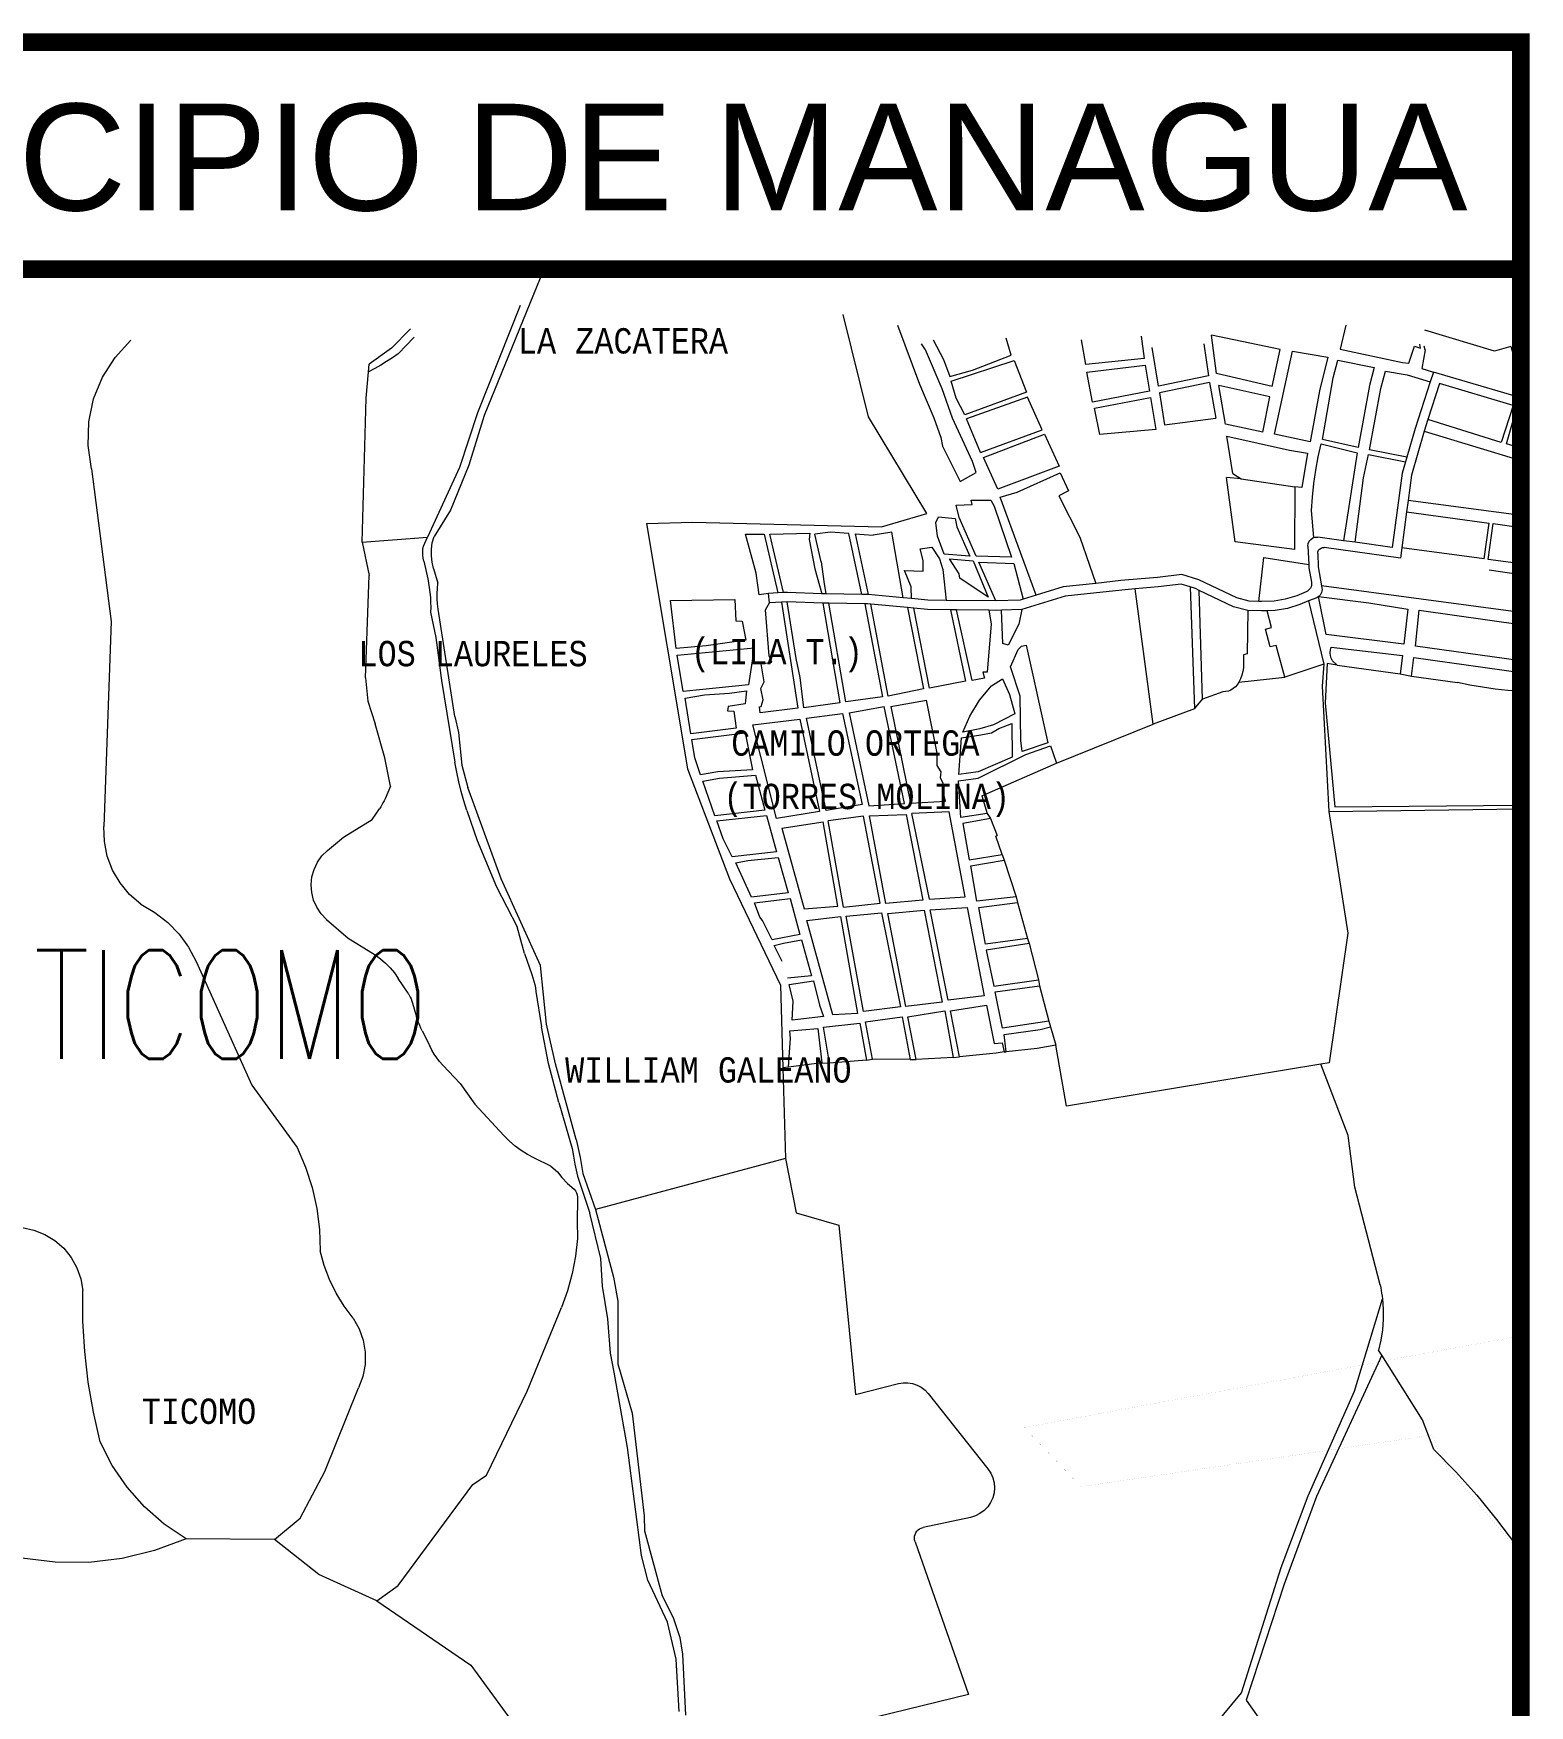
# Model space of a CAD drawing. Header units: millimetres. Extents: x -3245 to 2970, y 1153 to 3965.
# Drawn here: x 484.7 to 534.6, y 2525.7 to 2581.5 of the extents above; entities that cross this region are included whole.
import ezdxf
from ezdxf.enums import TextEntityAlignment as Align

# ---------------------------------------------------------------- set-up
doc = ezdxf.new("R2010")
doc.units = ezdxf.units.MM
doc.linetypes.add('ACAD_ISO02W100', pattern=[15, 12, -3])
for name, color, linetype in [('2', 1, 'Continuous'), ('FONDO_MANAGUA', 8, 'ACAD_ISO02W100'), ('modifico', 255, 'Continuous'), ('Nombres_Barrios', 7, 'Continuous'), ('Nombres_Comarcas', 7, 'Continuous')]:
    doc.layers.add(name, color=color, linetype=linetype)
doc.styles.add('MONOTXT', font='MONOTXT', dxfattribs={"height": 0.2})
doc.styles.add('PI', font='arial.ttf', dxfattribs={"height": 0.4})
doc.styles.add('ROMANS', font='ROMANS', dxfattribs={"height": 0.2})

msp = doc.modelspace()

# ---------------------------------------------------------------- linework, layer by layer
at = {"color": 7}
msp.add_line((392.8947, 2573.6401), (534.3088, 2573.6401), dxfattribs=at)
at = {"linetype": 'ByBlock', "const_width": 0.5892}
for points in [[(392.8947, 2573.6401), (534.3088, 2573.6401), (534.3088, 2581.2116), (392.8947, 2581.2116)], [(534.3088, 2573.6401), (392.8947, 2573.6401), (392.8947, 2441.0644), (534.3088, 2441.0644)]]:
    msp.add_lwpolyline(points, close=True, dxfattribs=at)
at = {"layer": '2', "color": 1, "linetype": 'Continuous'}
msp.add_line((491.3496, 2573.6401), (491.4225, 2573.6017), dxfattribs=at)
at = {"layer": 'FONDO_MANAGUA', "color": 1, "linetype": 'ByBlock', "lineweight": 9}
for p, q in [((501.7204, 2573.6401), (499.7375, 2568.7596)), ((500.9332, 2572.438), (499.5166, 2568.8571)), ((512.5502, 2568.7217), (511.7131, 2572.1366)), ((497.2748, 2571.6578), (496.6395, 2571.0063)), ((496.8615, 2570.8221), (497.4012, 2571.3754)), ((513.5216, 2571.7824), (514.2599, 2569.8074)), ((517.3126, 2570.7736), (517.1422, 2571.342)), ((521.651, 2571.4142), (521.7512, 2570.6608)), ((526.2856, 2570.9661), (523.9928, 2571.4426)), ((524.1557, 2570.1697), (523.9928, 2571.4426)), ((528.4719, 2571.7799), (528.2828, 2570.9803)), ((533.4296, 2570.9074), (531.1156, 2571.6109)), ((487.4215, 2570.7027), (487.951, 2571.2802)), ((496.6395, 2571.0063), (495.9024, 2570.4729)), ((496.8615, 2570.8221), (496.6733, 2570.6888)), ((514.4587, 2570.9583), (514.3167, 2571.1572)), ((515.0124, 2569.6511), (514.4587, 2570.9583)), ((514.7143, 2571.2851), (515.055, 2570.6315)), ((516.0205, 2570.2763), (517.3126, 2570.7736)), ((519.7986, 2570.4617), (519.6584, 2571.2869)), ((522.2254, 2569.7387), (522.0182, 2571.0311)), ((523.7391, 2571.1512), (523.8892, 2570.0829)), ((526.0149, 2569.7282), (526.2856, 2570.9661)), ((526.0948, 2568.142), (526.6997, 2570.9054)), ((526.6997, 2570.9054), (527.8693, 2570.712)), ((528.2828, 2570.9803), (530.3668, 2570.5367)), ((530.5744, 2570.5063), (530.7688, 2571.0812)), ((530.7688, 2571.0812), (530.9654, 2571.0086)), ((530.9654, 2571.0086), (530.9453, 2571.1389)), ((531.1242, 2570.95), (531.0145, 2570.3294)), ((531.1242, 2570.95), (531.088, 2571.0795)), ((533.9784, 2571.0666), (533.4296, 2570.9074)), ((533.9784, 2571.0666), (534.2958, 2570.0223)), ((534.5098, 2569.9981), (534.5165, 2571.0356)), ((487.0025, 2570.0407), (487.4215, 2570.7027)), ((495.801, 2569.3408), (495.8797, 2570.2194)), ((495.8797, 2570.2194), (495.9024, 2570.4729)), ((496.0838, 2570.3269), (495.8797, 2570.2194)), ((496.2842, 2570.4411), (496.0838, 2570.3269)), ((496.4808, 2570.5618), (496.2842, 2570.4411)), ((496.6733, 2570.6888), (496.4808, 2570.5618)), ((515.055, 2570.6315), (515.268, 2570.0632)), ((515.268, 2570.0632), (516.0205, 2570.2763)), ((515.3106, 2569.9069), (517.412, 2570.6031)), ((517.412, 2570.6031), (517.8237, 2569.5375)), ((521.7512, 2570.6608), (519.7986, 2570.4617)), ((519.8331, 2570.2105), (521.7852, 2570.4445)), ((520.0232, 2569.2121), (519.8331, 2570.2105)), ((521.7852, 2570.4445), (521.9277, 2569.5785)), ((527.8693, 2570.712), (527.5923, 2569.5857)), ((528.0485, 2570.026), (528.2085, 2570.6119)), ((528.2085, 2570.6119), (529.4151, 2570.3609)), ((529.4151, 2570.3609), (529.26, 2569.7627)), ((529.6472, 2569.6627), (529.7961, 2570.2436)), ((529.7961, 2570.2436), (530.5247, 2570.1183)), ((530.3668, 2570.5367), (530.5744, 2570.5063)), ((531.0145, 2570.3294), (531.3988, 2570.2155)), ((531.3988, 2570.2155), (531.2913, 2569.8868)), ((534.3088, 2569.3532), (531.3988, 2570.2155)), ((486.7072, 2569.3151), (487.0025, 2570.0407)), ((514.2599, 2569.8074), (514.7285, 2568.6849)), ((515.3532, 2568.6707), (515.0124, 2569.6511)), ((515.481, 2569.3385), (515.3106, 2569.9069)), ((523.8892, 2570.0829), (522.2254, 2569.7387)), ((523.9254, 2569.8683), (522.2599, 2569.5237)), ((523.9254, 2569.8683), (524.1366, 2568.6715)), ((526.0149, 2569.7282), (524.1557, 2570.1697)), ((525.9442, 2569.3928), (524.2362, 2569.761)), ((524.4581, 2568.4808), (524.2362, 2569.761)), ((527.6993, 2567.9653), (528.0485, 2570.026)), ((529.26, 2569.7627), (528.8875, 2567.6934)), ((529.2672, 2567.6179), (529.6472, 2569.6627)), ((530.5247, 2570.1183), (531.2913, 2569.8868)), ((531.2913, 2569.8868), (530.7842, 2568.3362)), ((531.6025, 2569.8275), (531.2113, 2568.6313)), ((534.0559, 2569.1004), (531.6025, 2569.8275)), ((534.3088, 2570.0181), (534.2958, 2570.0223)), ((486.5448, 2568.5487), (486.7072, 2569.3151)), ((495.6597, 2564.5359), (495.801, 2569.3408)), ((515.765, 2568.7844), (515.481, 2569.3385)), ((517.8237, 2569.5375), (515.765, 2568.7844)), ((517.8521, 2569.3812), (515.8218, 2568.6565)), ((518.3491, 2568.2871), (517.8521, 2569.3812)), ((521.9277, 2569.5785), (520.0232, 2569.2121)), ((520.0929, 2569.0108), (521.963, 2569.3638)), ((521.963, 2569.3638), (522.1383, 2568.2981)), ((522.2599, 2569.5237), (522.4316, 2568.4526)), ((525.7114, 2568.2126), (525.9442, 2569.3928)), ((527.5923, 2569.5857), (527.2854, 2567.891)), ((534.0559, 2569.1004), (533.6568, 2567.8605)), ((533.8313, 2567.8203), (534.1846, 2569.0623)), ((534.1846, 2569.0623), (534.0559, 2569.1004)), ((534.3088, 2569.0255), (534.1846, 2569.0623)), ((486.5205, 2567.7656), (486.5448, 2568.5487)), ((499.5166, 2568.8571), (498.91, 2567.0297)), ((499.7375, 2568.7596), (499.2228, 2567.1128)), ((514.5035, 2565.4931), (512.5502, 2568.7217)), ((514.7285, 2568.6849), (514.9698, 2568.0313)), ((516.0205, 2567.2357), (515.3532, 2568.6707)), ((516.2903, 2567.534), (515.8218, 2568.6565)), ((520.2676, 2568.1281), (520.0929, 2569.0108)), ((522.4316, 2568.4526), (524.1366, 2568.6715)), ((531.2113, 2568.6313), (531.0847, 2568.2441)), ((533.6568, 2567.8605), (531.2113, 2568.6313)), ((514.9698, 2568.0313), (515.0266, 2567.7472)), ((516.2903, 2567.534), (518.3491, 2568.2871)), ((516.3897, 2567.3635), (518.4201, 2568.145)), ((518.4201, 2568.145), (518.9169, 2567.0699)), ((522.1383, 2568.2981), (520.2676, 2568.1281)), ((525.7114, 2568.2126), (524.4581, 2568.4808)), ((524.5055, 2568.072), (526.6005, 2567.6088)), ((524.7064, 2566.836), (524.5055, 2568.072)), ((527.2854, 2567.891), (526.0948, 2568.142)), ((528.8875, 2567.6934), (527.6993, 2567.9653)), ((530.7842, 2568.3362), (530.5092, 2567.376)), ((531.0847, 2568.2441), (530.6651, 2566.7792)), ((531.0847, 2568.2441), (534.3088, 2567.2615)), ((486.6351, 2566.9906), (486.5205, 2567.7656)), ((515.0266, 2567.7472), (515.6088, 2566.5678)), ((526.6005, 2567.6088), (527.1927, 2567.5102)), ((527.1927, 2567.5102), (527.0029, 2566.3583)), ((527.5577, 2567.3816), (527.6577, 2567.8216)), ((527.6577, 2567.8216), (528.8509, 2567.5165)), ((528.8509, 2567.5165), (528.396, 2564.5898)), ((529.0665, 2566.6819), (529.2342, 2567.4631)), ((529.2342, 2567.4631), (530.4634, 2567.2161)), ((530.5092, 2567.376), (529.2672, 2567.6179)), ((534.3088, 2567.6786), (533.8313, 2567.8203)), ((486.6351, 2566.9906), (487.2935, 2561.8997)), ((498.91, 2567.0297), (497.8448, 2564.7124)), ((499.2228, 2567.1128), (498.6061, 2565.6128)), ((515.6088, 2566.5678), (516.1483, 2566.8662)), ((516.1483, 2566.8662), (516.0205, 2567.2357)), ((516.8724, 2566.3121), (516.3897, 2567.3635)), ((518.9169, 2567.0699), (516.8724, 2566.3121)), ((517.5114, 2566.2126), (518.9431, 2566.8576)), ((518.9431, 2566.8576), (519.229, 2566.2503)), ((524.7064, 2566.836), (524.9868, 2566.6486)), ((527.4098, 2566.4916), (527.4751, 2566.938)), ((527.4751, 2566.938), (527.5577, 2567.3816)), ((530.3567, 2566.8437), (530.0253, 2564.3663)), ((530.4634, 2567.2161), (530.3567, 2566.8437)), ((530.5092, 2567.376), (530.4634, 2567.2161)), ((524.9868, 2566.6486), (524.4937, 2566.6935)), ((524.7821, 2564.5476), (524.4937, 2566.6935)), ((524.9868, 2566.6486), (526.7771, 2566.3908)), ((526.7771, 2566.3908), (526.759, 2564.2964)), ((527.0029, 2566.3583), (526.7771, 2566.3908)), ((527.3621, 2566.0429), (527.4098, 2566.4916)), ((528.786, 2564.5363), (529.0665, 2566.6819)), ((530.6651, 2566.7792), (530.5516, 2565.9309)), ((515.481, 2565.7722), (516.0063, 2565.8006)), ((515.575, 2565.3583), (515.481, 2565.7722)), ((516.0063, 2565.8006), (515.9779, 2565.9427)), ((515.9779, 2565.9427), (516.6311, 2565.9427)), ((516.6311, 2565.9427), (516.7446, 2565.7438)), ((516.7446, 2565.7438), (517.325, 2564.0352)), ((516.9434, 2566.0421), (517.5114, 2566.2126)), ((518.143, 2562.7687), (516.9434, 2566.0421)), ((519.229, 2566.2503), (518.9025, 2566.0902)), ((518.9025, 2566.0902), (519.6067, 2564.7027)), ((527.3321, 2565.5927), (527.3621, 2566.0429)), ((530.5516, 2565.9309), (530.5009, 2565.5517)), ((534.4177, 2565.4225), (530.5516, 2565.9309)), ((498.6061, 2565.6128), (498.068, 2564.7304)), ((505.1498, 2565.1589), (506.6958, 2565.2127)), ((505.1498, 2565.1589), (506.5122, 2556.9786)), ((506.6958, 2565.2127), (512.9897, 2565.0574)), ((512.9897, 2565.0574), (514.5035, 2565.4931)), ((514.7942, 2565.1956), (514.8918, 2565.3909)), ((514.8593, 2564.7398), (514.7942, 2565.1956)), ((514.8918, 2565.3909), (515.4449, 2565.3258)), ((515.4449, 2565.3258), (515.5041, 2565.0557)), ((516.142, 2564.0735), (515.575, 2565.3583)), ((527.4078, 2564.6939), (527.3321, 2565.5927)), ((530.5009, 2565.5517), (530.3405, 2564.3533)), ((530.5009, 2565.5517), (533.2515, 2565.1782)), ((533.085, 2563.9834), (533.2515, 2565.1782)), ((533.221, 2563.9651), (533.3916, 2565.1592)), ((533.3916, 2565.1592), (534.3088, 2565.0347)), ((495.6597, 2564.5359), (497.8448, 2564.7124)), ((497.7049, 2564.408), (497.8448, 2564.7124)), ((498.0029, 2564.52), (498.068, 2564.7304)), ((508.8082, 2563.5028), (508.4504, 2564.8049)), ((508.4504, 2564.8049), (509.0685, 2564.8049)), ((509.0685, 2564.8049), (509.5244, 2562.8455)), ((509.2637, 2564.8049), (510.5975, 2564.8375)), ((509.7182, 2562.8582), (509.2637, 2564.8049)), ((510.5975, 2564.8375), (510.5763, 2564.6269)), ((510.5763, 2564.6269), (510.7681, 2563.654)), ((511.2807, 2564.87), (510.7602, 2564.8049)), ((510.9768, 2563.8865), (510.7602, 2564.8049)), ((511.9003, 2564.8278), (511.2807, 2564.87)), ((512.3352, 2562.7984), (511.9003, 2564.8278)), ((512.1135, 2564.8132), (512.5403, 2562.7948)), ((512.1135, 2564.8132), (512.7122, 2564.7724)), ((513.3303, 2564.87), (512.7122, 2564.7724)), ((513.7122, 2562.6853), (513.3303, 2564.87)), ((515.0826, 2564.1364), (514.8593, 2564.7398)), ((515.5041, 2565.0557), (515.9341, 2564.0773)), ((519.6067, 2564.7027), (520.1319, 2563.1661)), ((527.2537, 2564.5691), (527.3071, 2564.6342)), ((527.3071, 2564.6342), (527.377, 2564.6813)), ((527.377, 2564.6813), (527.4575, 2564.7062)), ((527.4575, 2564.7062), (527.5417, 2564.707)), ((528.396, 2564.5898), (527.5417, 2564.707)), ((495.6597, 2564.5359), (495.893, 2563.4294)), ((497.6859, 2564.2057), (497.6913, 2564.3073)), ((497.6889, 2564.1041), (497.6859, 2564.2057)), ((497.7001, 2564.0031), (497.6889, 2564.1041)), ((497.6913, 2564.3073), (497.7049, 2564.408)), ((497.9735, 2564.0892), (497.9751, 2564.3054)), ((497.9982, 2563.8743), (497.9735, 2564.0892)), ((497.9751, 2564.3054), (498.0029, 2564.52)), ((514.2737, 2564.3167), (514.6676, 2564.3704)), ((514.3713, 2563.926), (514.2737, 2564.3167)), ((514.6676, 2564.3704), (514.9231, 2563.988)), ((515.9341, 2564.0773), (515.0826, 2564.1364)), ((517.325, 2564.0352), (516.142, 2564.0735)), ((526.759, 2564.2964), (524.7821, 2564.5476)), ((527.2125, 2564.4076), (527.2212, 2564.4914)), ((527.2125, 2564.4076), (527.2379, 2563.7984)), ((527.2212, 2564.4914), (527.2537, 2564.5691)), ((527.5373, 2564.1608), (527.5431, 2564.2166)), ((527.5373, 2564.1608), (527.5557, 2563.7171)), ((527.5431, 2564.2166), (527.5647, 2564.2684)), ((527.5647, 2564.2684), (527.6003, 2564.3119)), ((527.6003, 2564.3119), (527.6469, 2564.3432)), ((527.6469, 2564.3432), (527.7006, 2564.3598)), ((527.7006, 2564.3598), (527.7567, 2564.3604)), ((530.2949, 2564.0121), (527.7567, 2564.3604)), ((528.786, 2564.5363), (528.396, 2564.5898)), ((530.0253, 2564.3663), (528.786, 2564.5363)), ((530.3405, 2564.3533), (530.2949, 2564.0121)), ((533.085, 2563.9834), (530.3405, 2564.3533)), ((497.7195, 2563.9033), (497.7001, 2564.0031)), ((497.7195, 2563.9033), (497.8573, 2563.3128)), ((498.0488, 2563.664), (497.9982, 2563.8743)), ((498.0488, 2563.664), (498.1856, 2563.1731)), ((508.9058, 2562.7867), (508.8082, 2563.5028)), ((510.7681, 2563.654), (510.9913, 2562.8223)), ((510.9768, 2563.8865), (511.0587, 2563.2313)), ((513.9792, 2563.0554), (513.7537, 2563.5927)), ((513.7537, 2563.5927), (514.3713, 2563.568)), ((514.3713, 2563.568), (514.3713, 2563.926)), ((514.9231, 2563.988), (515.03, 2563.6316)), ((515.03, 2563.6316), (515.1404, 2562.6006)), ((515.58, 2563.4869), (515.2513, 2563.9845)), ((515.2513, 2563.9845), (516.0437, 2563.9171)), ((515.5969, 2563.3351), (515.58, 2563.4869)), ((516.0437, 2563.9171), (516.5495, 2562.7025)), ((516.8038, 2562.5794), (516.2291, 2563.8749)), ((516.2291, 2563.8749), (517.4009, 2563.8327)), ((517.4009, 2563.8327), (517.7133, 2562.6366)), ((525.5741, 2562.5646), (525.7426, 2564.0259)), ((525.7426, 2564.0259), (527.2379, 2563.7984)), ((527.2379, 2563.7984), (527.2427, 2563.6837)), ((527.2427, 2563.6837), (527.326, 2563.2015)), ((527.5557, 2563.7171), (527.6646, 2563.0875)), ((534.3088, 2563.8185), (533.221, 2563.9651)), ((534.3088, 2563.4538), (533.2601, 2563.603)), ((495.7706, 2560.0126), (495.893, 2563.4294)), ((497.8573, 2563.3128), (497.9036, 2563.0318)), ((497.9036, 2563.0318), (497.9239, 2562.8664)), ((498.168, 2562.8267), (498.173, 2563.0001)), ((498.173, 2563.0001), (498.1856, 2563.1731)), ((511.0587, 2563.2313), (511.1328, 2562.8198)), ((513.9898, 2562.6593), (513.9792, 2563.0554)), ((516.5495, 2562.7025), (515.5969, 2563.3351)), ((519.0518, 2563.0481), (518.143, 2562.7687)), ((520.1319, 2563.1661), (519.0518, 2563.0481)), ((520.9982, 2562.9446), (519.1156, 2562.739)), ((520.9673, 2563.2574), (520.1319, 2563.1661)), ((522.1878, 2563.3646), (520.9673, 2563.2574)), ((521.4464, 2562.9841), (520.9982, 2562.9446)), ((522.2193, 2563.052), (521.4464, 2562.9841)), ((522.0448, 2558.4703), (521.4464, 2562.9841)), ((523.0098, 2563.458), (522.1878, 2563.3646)), ((522.9802, 2563.1384), (522.2193, 2563.052)), ((523.2789, 2563.0467), (522.9802, 2563.1384)), ((523.5695, 2563.2861), (523.0098, 2563.458)), ((523.2789, 2563.0467), (523.4264, 2558.9863)), ((523.455, 2562.9926), (523.2789, 2563.0467)), ((523.5787, 2562.9335), (523.455, 2562.9926)), ((524.836, 2562.6813), (523.5695, 2563.2861)), ((523.6938, 2559.3037), (523.5787, 2562.9335)), ((524.7269, 2562.3852), (523.5787, 2562.9335)), ((527.2329, 2562.9354), (527.1937, 2562.9061)), ((527.2667, 2562.971), (527.2329, 2562.9354)), ((527.2939, 2563.0117), (527.2667, 2562.971)), ((527.314, 2563.0564), (527.2939, 2563.0117)), ((527.3262, 2563.1039), (527.314, 2563.0564)), ((527.326, 2563.2015), (527.3302, 2563.1527)), ((527.3302, 2563.1527), (527.3262, 2563.1039)), ((534.3088, 2562.1951), (527.6646, 2563.0875)), ((527.6646, 2563.0875), (527.6786, 2563.0064)), ((527.6786, 2563.0064), (527.6828, 2562.9576)), ((527.6828, 2562.9576), (527.6788, 2562.9087)), ((497.9239, 2562.8664), (497.9384, 2562.7003)), ((497.9384, 2562.7003), (497.9473, 2562.5339)), ((497.9473, 2562.5339), (497.9505, 2562.3673)), ((498.1705, 2562.6532), (498.168, 2562.8267)), ((498.1805, 2562.48), (498.1705, 2562.6532)), ((498.1982, 2562.3074), (498.1805, 2562.48)), ((505.9454, 2562.5914), (508.0925, 2562.6239)), ((506.1406, 2560.9963), (505.9454, 2562.5914)), ((508.0925, 2562.6239), (508.1248, 2561.9118)), ((509.213, 2562.8253), (508.9058, 2562.7867)), ((509.1231, 2562.2831), (509.2537, 2562.5118)), ((509.5244, 2562.8455), (509.213, 2562.8253)), ((509.2535, 2562.5131), (509.213, 2562.8253)), ((509.2535, 2562.5131), (509.2434, 2562.5124)), ((509.6472, 2562.539), (509.2535, 2562.5131)), ((509.2537, 2562.5118), (509.2535, 2562.5131)), ((509.7182, 2562.8582), (509.5244, 2562.8455)), ((509.8449, 2562.552), (509.6472, 2562.539)), ((509.6472, 2562.539), (510.2004, 2559.0055)), ((509.8484, 2562.8666), (509.7182, 2562.8582)), ((510.1369, 2560.6648), (509.8449, 2562.552)), ((511.0289, 2562.5074), (509.8449, 2562.552)), ((510.9913, 2562.8223), (509.8484, 2562.8666)), ((511.1328, 2562.8198), (510.9913, 2562.8223)), ((511.0289, 2562.5074), (511.5973, 2559.1868)), ((511.231, 2562.5038), (511.0289, 2562.5074)), ((512.3352, 2562.7984), (511.1328, 2562.8198)), ((511.7998, 2559.2153), (511.231, 2562.5038)), ((512.4263, 2562.4825), (511.231, 2562.5038)), ((512.5403, 2562.7948), (512.3352, 2562.7984)), ((512.4263, 2562.4825), (513.0158, 2559.3861)), ((512.5228, 2562.4808), (512.4263, 2562.4825)), ((512.6271, 2562.4711), (512.5228, 2562.4808)), ((513.7122, 2562.6853), (512.5403, 2562.7948)), ((513.2063, 2559.4097), (512.6271, 2562.4711)), ((513.8542, 2562.3564), (512.6271, 2562.4711)), ((513.9898, 2562.6593), (513.7122, 2562.6853)), ((514.5352, 2562.6083), (513.9898, 2562.6593)), ((515.1404, 2562.6006), (514.5352, 2562.6083)), ((516.8038, 2562.5794), (515.1404, 2562.6006)), ((517.614, 2562.6061), (516.8038, 2562.5794)), ((517.7133, 2562.6366), (517.614, 2562.6061)), ((519.1156, 2562.739), (517.6663, 2562.2934)), ((518.143, 2562.7687), (517.7133, 2562.6366)), ((525.2008, 2562.2587), (524.7269, 2562.3852)), ((525.2455, 2562.572), (524.836, 2562.6813)), ((525.5741, 2562.5646), (525.2455, 2562.572)), ((525.6654, 2562.5626), (525.5741, 2562.5646)), ((526.0827, 2562.571), (525.6654, 2562.5626)), ((526.4548, 2562.6385), (526.0827, 2562.571)), ((526.8361, 2562.7552), (526.4548, 2562.6385)), ((526.9418, 2562.459), (526.5291, 2562.3326)), ((527.1501, 2562.8837), (526.8361, 2562.7552)), ((527.2337, 2562.5785), (526.9418, 2562.459)), ((527.1937, 2562.9061), (527.1501, 2562.8837)), ((527.5027, 2562.6886), (527.2337, 2562.5785)), ((527.2337, 2562.5785), (527.7444, 2560.4745)), ((527.5463, 2562.7109), (527.5027, 2562.6886)), ((527.5856, 2562.7403), (527.5463, 2562.7109)), ((527.5645, 2562.7233), (529.2466, 2562.5189)), ((527.8241, 2561.4561), (527.5645, 2562.7233)), ((527.6193, 2562.7758), (527.5856, 2562.7403)), ((527.6466, 2562.8165), (527.6193, 2562.7758)), ((527.6666, 2562.8613), (527.6466, 2562.8165)), ((527.6788, 2562.9087), (527.6666, 2562.8613)), ((529.2466, 2562.5189), (530.542, 2562.305)), ((487.2935, 2561.8997), (487.0486, 2555.0528)), ((497.9505, 2562.3673), (497.9481, 2562.2006)), ((497.9481, 2562.2006), (498.1207, 2561.3578)), ((498.7547, 2558.7239), (498.1982, 2562.3074)), ((508.1248, 2561.9118), (508.337, 2561.9063)), ((508.337, 2561.9063), (508.4622, 2561.2747)), ((509.2428, 2560.7478), (509.1231, 2562.2831)), ((513.8542, 2562.3564), (514.3915, 2559.6483)), ((514.0609, 2562.3371), (513.8542, 2562.3564)), ((514.5874, 2559.6756), (514.0609, 2562.3371)), ((514.5185, 2562.2943), (514.0609, 2562.3371)), ((515.2847, 2562.2845), (514.5185, 2562.2943)), ((515.2847, 2562.2845), (515.7928, 2559.9058)), ((515.4895, 2562.2819), (515.2847, 2562.2845)), ((516.012, 2559.9253), (515.4895, 2562.2819)), ((516.5624, 2562.2682), (515.4895, 2562.2819)), ((516.64, 2561.818), (516.5098, 2560.2088)), ((516.5624, 2562.2682), (516.64, 2561.818)), ((516.807, 2562.2651), (516.5624, 2562.2682)), ((516.9901, 2562.2711), (516.807, 2562.2651)), ((517.6663, 2562.2934), (516.9901, 2562.2711)), ((517.0368, 2561.1596), (516.9901, 2562.2711)), ((517.5636, 2561.8107), (517.2089, 2561.1045)), ((517.6663, 2562.2934), (517.5636, 2561.8107)), ((525.2008, 2562.2587), (525.187, 2560.8199)), ((525.6651, 2562.2483), (525.2008, 2562.2587)), ((525.8456, 2562.252), (525.6651, 2562.2483)), ((526.1141, 2562.2574), (525.8456, 2562.252)), ((525.9961, 2561.69), (525.8456, 2562.252)), ((526.5291, 2562.3326), (526.1141, 2562.2574)), ((530.542, 2562.305), (530.4146, 2561.1353)), ((530.7981, 2561.0672), (530.9266, 2562.2701)), ((530.9266, 2562.2701), (534.3813, 2561.7804)), ((498.1207, 2561.3578), (498.31, 2559.9245)), ((508.4622, 2561.2747), (507.14, 2561.0842)), ((525.7952, 2561.6404), (525.9961, 2561.69)), ((525.9546, 2561.051), (525.7952, 2561.6404)), ((530.4146, 2561.1353), (527.8241, 2561.4561)), ((534.3813, 2561.7804), (534.2342, 2560.5993)), ((507.14, 2561.0842), (506.1406, 2560.9963)), ((506.1731, 2560.7684), (508.7383, 2561.0213)), ((506.3683, 2559.564), (506.1731, 2560.7684)), ((508.7383, 2561.0213), (508.5458, 2559.7781)), ((509.3298, 2560.5409), (509.2428, 2560.7478)), ((517.2089, 2561.1045), (517.0368, 2561.1596)), ((517.2932, 2560.3884), (517.55, 2560.9603)), ((517.55, 2560.9603), (517.6577, 2561.0681)), ((517.6577, 2561.0681), (517.8151, 2561.1095)), ((517.8151, 2561.1095), (518.5358, 2557.8519)), ((525.187, 2560.8199), (525.0592, 2560.7828)), ((525.0592, 2560.7828), (525.0639, 2560.4805)), ((526.1554, 2561.0953), (525.9546, 2561.051)), ((526.4389, 2560.0372), (526.1554, 2561.0953)), ((527.9506, 2560.8528), (527.9581, 2560.9471)), ((527.9596, 2560.7585), (527.9506, 2560.8528)), ((527.9581, 2560.9471), (527.9819, 2561.0387)), ((527.9849, 2560.6673), (527.9596, 2560.7585)), ((527.9819, 2561.0387), (530.3599, 2560.7569)), ((530.3599, 2560.7569), (530.287, 2560.1449)), ((534.2342, 2560.5993), (530.7981, 2561.0672)), ((508.9707, 2560.4864), (509.3298, 2560.5409)), ((509.0687, 2559.8875), (508.9707, 2560.4864)), ((510.2788, 2560.0302), (510.1369, 2560.6648)), ((516.5098, 2560.2088), (516.372, 2560.2011)), ((516.372, 2560.2011), (516.4179, 2560.0095)), ((517.6163, 2559.402), (517.2932, 2560.3884)), ((525.0407, 2560.2247), (525.0077, 2560.1003)), ((525.0595, 2560.3519), (525.0407, 2560.2247)), ((525.0639, 2560.4805), (525.0595, 2560.3519)), ((527.7444, 2560.4745), (526.4389, 2560.0372)), ((527.7444, 2560.4745), (527.6854, 2559.7406)), ((527.8521, 2560.4982), (527.7824, 2559.1852)), ((528.188, 2560.4335), (527.8521, 2560.4982)), ((528.0256, 2560.5818), (527.9849, 2560.6673)), ((528.188, 2560.4335), (528.0256, 2560.5818)), ((528.188, 2560.4335), (530.287, 2560.1449)), ((530.287, 2560.1449), (530.6705, 2560.0683)), ((530.6705, 2560.0683), (530.7409, 2560.6887)), ((530.7409, 2560.6887), (534.3088, 2560.1892)), ((495.7706, 2560.0126), (495.8486, 2559.243)), ((498.31, 2559.9245), (498.7581, 2557.2015)), ((508.5458, 2559.7781), (506.3683, 2559.564)), ((507.9217, 2559.5034), (508.4796, 2559.5869)), ((508.4796, 2559.5869), (508.4356, 2559.1518)), ((508.9598, 2559.6589), (509.0687, 2559.8875)), ((509.036, 2559.2777), (508.9598, 2559.6589)), ((510.3956, 2559.0198), (510.2788, 2560.0302)), ((514.3915, 2559.6483), (513.2063, 2559.4097)), ((515.7928, 2559.9058), (514.5874, 2559.6756)), ((516.4179, 2560.0095), (516.012, 2559.9253)), ((516.2558, 2559.2679), (516.6595, 2559.7478)), ((516.6595, 2559.7478), (517.0232, 2559.9838)), ((517.0232, 2559.9838), (517.259, 2559.4599)), ((524.642, 2559.6103), (524.5559, 2559.5763)), ((524.7216, 2559.6577), (524.642, 2559.6103)), ((524.7924, 2559.7173), (524.7216, 2559.6577)), ((524.8528, 2559.7876), (524.7924, 2559.7173)), ((524.901, 2559.8666), (524.8528, 2559.7876)), ((524.901, 2559.8666), (526.4389, 2560.0372)), ((524.9609, 2559.9804), (524.901, 2559.8666)), ((525.0077, 2560.1003), (524.9609, 2559.9804)), ((527.6854, 2559.7406), (527.9066, 2555.5606)), ((530.6705, 2560.0683), (532.1944, 2559.8634)), ((532.6113, 2559.7752), (532.1944, 2559.8634)), ((533.0311, 2559.7015), (532.6113, 2559.7752)), ((533.4531, 2559.6425), (533.0311, 2559.7015)), ((533.8769, 2559.5982), (533.4531, 2559.6425)), ((534.3021, 2559.5687), (533.8769, 2559.5982)), ((495.8486, 2559.243), (496.1001, 2558.4832)), ((506.4334, 2559.3361), (507.087, 2559.4463)), ((506.6271, 2558.1535), (506.4334, 2559.3361)), ((507.087, 2559.4463), (507.9217, 2559.5034)), ((507.8689, 2559.0639), (507.847, 2558.9144)), ((508.4356, 2559.1518), (507.8689, 2559.0639)), ((508.9163, 2559.0491), (508.9707, 2559.0599)), ((508.9381, 2558.8531), (508.9163, 2559.0491)), ((508.9707, 2559.0599), (509.036, 2559.2777)), ((511.5973, 2559.1868), (510.3956, 2559.0198)), ((513.0158, 2559.3861), (511.7998, 2559.2153)), ((511.9031, 2558.8495), (513.0707, 2559.0649)), ((513.7581, 2555.825), (513.0707, 2559.0649)), ((513.3002, 2559.0648), (514.4844, 2559.2719)), ((513.3002, 2559.0648), (513.9544, 2555.8332)), ((514.8487, 2557.4987), (514.4844, 2559.2719)), ((515.928, 2558.74), (516.2558, 2559.2679)), ((517.259, 2559.4599), (517.4309, 2558.812)), ((517.6328, 2557.9265), (517.6163, 2559.402)), ((523.4264, 2558.9863), (523.6938, 2559.3037)), ((524.3729, 2559.5519), (523.6938, 2559.3037)), ((524.4654, 2559.5567), (524.3729, 2559.5519)), ((524.5559, 2559.5763), (524.4654, 2559.5567)), ((527.7824, 2559.1852), (528.1124, 2555.7148)), ((534.5416, 2559.5148), (534.3021, 2559.5687)), ((496.4242, 2557.3477), (496.1001, 2558.4832)), ((498.7547, 2558.7239), (498.8735, 2558.1908)), ((507.847, 2558.9144), (508.0666, 2558.9012)), ((508.0666, 2558.9012), (508.1369, 2558.343)), ((508.6933, 2558.4442), (510.2584, 2558.643)), ((510.2004, 2559.0055), (508.9381, 2558.8531)), ((510.2584, 2558.643), (510.9209, 2555.5605)), ((510.4903, 2558.6679), (511.6911, 2558.8253)), ((511.1445, 2555.5937), (510.4903, 2558.6679)), ((511.6911, 2558.8253), (512.3453, 2555.7926)), ((511.9031, 2558.8495), (512.5656, 2555.7504)), ((515.6962, 2558.2081), (515.928, 2558.74)), ((517.4309, 2558.812), (516.7234, 2558.448)), ((516.8956, 2558.3279), (517.3362, 2558.4952)), ((517.3362, 2558.4952), (517.3437, 2557.3703)), ((518.8275, 2557.1672), (522.0448, 2558.4703)), ((523.4264, 2558.9863), (522.0448, 2558.4703)), ((498.8735, 2558.1908), (498.9837, 2557.1008)), ((508.1369, 2558.343), (506.6271, 2558.1535)), ((506.658, 2557.9649), (508.44, 2558.1803)), ((506.7587, 2557.3504), (506.658, 2557.9649)), ((508.44, 2558.1803), (508.682, 2556.9434)), ((509.4883, 2555.3202), (508.6933, 2558.4442)), ((515.5664, 2556.7927), (515.6575, 2558.0201)), ((515.6575, 2558.0201), (516.2993, 2558.1113)), ((516.2637, 2558.3121), (515.6962, 2558.2081)), ((516.7234, 2558.448), (516.2637, 2558.3121)), ((516.2993, 2558.1113), (516.6525, 2558.1835)), ((516.6525, 2558.1835), (516.8956, 2558.3279)), ((517.6825, 2557.5618), (517.6328, 2557.9265)), ((506.9528, 2556.7812), (506.7587, 2557.3504)), ((514.8405, 2557.0927), (514.8487, 2557.4987)), ((517.3437, 2557.3703), (516.2082, 2556.8763)), ((516.2085, 2556.6675), (517.7963, 2557.4588)), ((518.5358, 2557.8519), (517.6825, 2557.5618)), ((517.7963, 2557.4588), (518.6199, 2557.7437)), ((518.6199, 2557.7437), (518.8275, 2557.1672)), ((496.6096, 2556.4077), (496.4242, 2557.3477)), ((498.8185, 2556.875), (498.7581, 2557.2015)), ((498.8889, 2556.5505), (498.8185, 2556.875)), ((498.9837, 2557.1008), (499.189, 2556.36)), ((506.5122, 2556.9786), (507.9122, 2553.3168)), ((507.5243, 2556.878), (506.9528, 2556.7812)), ((508.682, 2556.9434), (507.5243, 2556.878)), ((514.9812, 2556.8855), (514.8405, 2557.0927)), ((514.9564, 2556.6867), (514.9812, 2556.8855)), ((516.2082, 2556.8763), (515.5664, 2556.7927)), ((516.338, 2556.0787), (518.8275, 2557.1672)), ((496.6096, 2556.4077), (496.4268, 2555.9812)), ((498.9692, 2556.2283), (498.8889, 2556.5505)), ((500.2983, 2553.3131), (499.189, 2556.36)), ((507.0265, 2556.565), (507.5827, 2556.6666)), ((507.4254, 2555.4102), (507.0265, 2556.565)), ((507.5827, 2556.6666), (508.779, 2556.7646)), ((508.779, 2556.7646), (509.0924, 2555.6027)), ((515.0475, 2556.4961), (514.9564, 2556.6867)), ((515.0806, 2556.09), (515.0475, 2556.4961)), ((515.5556, 2556.5807), (516.2085, 2556.6675)), ((515.6301, 2555.3622), (515.5556, 2556.5807)), ((496.2828, 2555.7155), (496.243, 2555.6512)), ((496.321, 2555.7807), (496.2828, 2555.7155)), ((496.3578, 2555.8467), (496.321, 2555.7807)), ((496.3931, 2555.9135), (496.3578, 2555.8467)), ((496.4268, 2555.9812), (496.3931, 2555.9135)), ((499.0594, 2555.9086), (498.9692, 2556.2283)), ((499.1593, 2555.592), (499.0594, 2555.9086)), ((512.3453, 2555.7926), (511.1445, 2555.5937)), ((512.5656, 2555.7504), (513.7581, 2555.825)), ((513.9544, 2555.8332), (515.122, 2555.9077)), ((515.122, 2555.9077), (515.0806, 2556.09)), ((516.338, 2556.0787), (516.515, 2555.4893)), ((528.1124, 2555.7148), (534.3088, 2555.773)), ((495.038, 2554.7), (495.9969, 2555.2953)), ((495.9969, 2555.2953), (496.243, 2555.6512)), ((499.1593, 2555.592), (499.5045, 2554.5907)), ((509.0924, 2555.6027), (507.4254, 2555.4102)), ((507.4936, 2555.2458), (509.1565, 2555.4259)), ((507.7021, 2554.6486), (507.4936, 2555.2458)), ((509.1565, 2555.4259), (509.4885, 2554.2122)), ((510.9209, 2555.5605), (509.4883, 2555.3202)), ((509.6667, 2555.0081), (511.0363, 2555.2172)), ((511.5248, 2552.3981), (511.0363, 2555.2172)), ((512.3873, 2555.3993), (511.2126, 2555.2429)), ((511.7189, 2552.3667), (511.2126, 2555.2429)), ((512.9409, 2552.4988), (512.3873, 2555.3993)), ((512.5902, 2555.4172), (513.8143, 2555.4604)), ((513.1288, 2552.4932), (512.5902, 2555.4172)), ((513.8143, 2555.4604), (514.3656, 2552.5971)), ((515.2401, 2555.5523), (513.9998, 2555.493)), ((514.5878, 2552.6357), (513.9998, 2555.493)), ((515.778, 2552.7101), (515.2401, 2555.5523)), ((516.515, 2555.4893), (515.6301, 2555.3622)), ((516.6225, 2555.3202), (515.6951, 2555.153)), ((515.6951, 2555.153), (515.9059, 2553.9492)), ((516.515, 2555.4893), (516.6225, 2555.3202)), ((516.6225, 2555.3202), (516.849, 2554.7537)), ((527.9066, 2555.5606), (534.3088, 2555.6422)), ((527.9066, 2555.5606), (528.5373, 2551.5006)), ((487.0657, 2554.5566), (487.0486, 2555.0528)), ((494.5077, 2554.2608), (495.038, 2554.7)), ((499.5045, 2554.5907), (500.1495, 2553.0483)), ((508.0099, 2554.0413), (507.7021, 2554.6486)), ((509.6667, 2555.0081), (510.4084, 2552.3116)), ((516.8059, 2554.7321), (516.849, 2554.7537)), ((517.0123, 2554.1277), (516.8059, 2554.7321)), ((487.1634, 2554.0698), (487.0657, 2554.5566)), ((487.3391, 2553.6054), (487.1634, 2554.0698)), ((494.1713, 2553.8634), (494.3224, 2554.0766)), ((494.3224, 2554.0766), (494.5077, 2554.2608)), ((509.4885, 2554.2122), (508.0099, 2554.0413)), ((508.5334, 2553.9236), (509.5367, 2554.0294)), ((509.5367, 2554.0294), (509.8693, 2552.8504)), ((515.9059, 2553.9492), (517.0123, 2554.1277)), ((517.0123, 2554.1277), (517.0802, 2553.9351)), ((487.588, 2553.1758), (487.3391, 2553.6054)), ((493.9884, 2553.3759), (494.0588, 2553.6275)), ((494.0588, 2553.6275), (494.1713, 2553.8634)), ((508.1282, 2553.8428), (508.5334, 2553.9236)), ((508.6462, 2552.6986), (508.1282, 2553.8428)), ((515.9665, 2553.748), (517.0802, 2553.9351)), ((516.1676, 2552.5626), (515.9665, 2553.748)), ((517.0802, 2553.9351), (517.478, 2552.7158)), ((487.9036, 2552.7924), (487.588, 2553.1758)), ((493.962, 2553.1159), (493.9884, 2553.3759)), ((493.9805, 2552.8553), (493.962, 2553.1159)), ((500.1495, 2553.0483), (500.8323, 2551.7144)), ((501.6115, 2550.4207), (500.2983, 2553.3131)), ((507.9122, 2553.3168), (509.6192, 2549.7668)), ((488.2773, 2552.4656), (487.9036, 2552.7924)), ((488.2773, 2552.4656), (488.7487, 2552.1955)), ((494.0432, 2552.6016), (493.9805, 2552.8553)), ((494.1484, 2552.3624), (494.0432, 2552.6016)), ((494.293, 2552.1447), (494.1484, 2552.3624)), ((509.8693, 2552.8504), (508.6462, 2552.6986)), ((508.7509, 2552.516), (509.9397, 2552.6615)), ((508.9324, 2552.0352), (508.7509, 2552.516)), ((509.9397, 2552.6615), (510.265, 2551.4567)), ((510.4084, 2552.3116), (511.5248, 2552.3981)), ((511.7189, 2552.3667), (512.9409, 2552.4988)), ((514.3656, 2552.5971), (513.1288, 2552.4932)), ((514.5878, 2552.6357), (515.778, 2552.7101)), ((514.6131, 2552.2748), (515.8388, 2552.3554)), ((515.8388, 2552.3554), (516.4118, 2549.4165)), ((517.478, 2552.7158), (516.1676, 2552.5626)), ((516.2282, 2552.3552), (517.5226, 2552.5195)), ((516.4528, 2551.1355), (516.2282, 2552.3552)), ((517.478, 2552.7158), (517.5226, 2552.5195)), ((517.5226, 2552.5195), (517.8528, 2551.327)), ((488.7487, 2552.1955), (489.1776, 2551.8621)), ((489.1776, 2551.8621), (489.5557, 2551.4721)), ((494.4726, 2551.9549), (494.293, 2552.1447)), ((494.4726, 2551.9549), (495.202, 2551.3324)), ((509.021, 2551.9286), (508.9324, 2552.0352)), ((509.3416, 2551.2836), (509.021, 2551.9286)), ((510.4926, 2551.9214), (511.6163, 2552.0521)), ((511.3632, 2548.777), (510.4926, 2551.9214)), ((511.6163, 2552.0521), (512.1861, 2548.8222)), ((511.8128, 2552.0673), (512.9918, 2552.1834)), ((512.3911, 2548.8927), (511.8128, 2552.0673)), ((512.9918, 2552.1834), (513.6155, 2549.0445)), ((513.1933, 2552.1606), (514.4116, 2552.2645)), ((513.7973, 2549.0536), (513.1933, 2552.1606)), ((514.4116, 2552.2645), (515.007, 2549.1955)), ((515.207, 2549.2648), (514.6131, 2552.2748)), ((489.5557, 2551.4721), (489.8755, 2551.033)), ((495.202, 2551.3324), (496.0944, 2550.773)), ((501.0814, 2550.819), (500.8323, 2551.7144)), ((510.265, 2551.4567), (509.3416, 2551.2836)), ((509.7152, 2551.1729), (510.3132, 2551.2825)), ((510.3132, 2551.2825), (510.6557, 2550.0815)), ((517.8528, 2551.327), (516.4528, 2551.1355)), ((517.8528, 2551.327), (517.9133, 2551.159)), ((528.5373, 2551.5006), (527.9185, 2547.1751)), ((489.8755, 2551.033), (490.1308, 2550.5535)), ((496.0944, 2550.773), (496.2765, 2550.6468)), ((501.0814, 2550.819), (501.3182, 2550.1205)), ((509.4095, 2551.0874), (509.7152, 2551.1729)), ((509.6758, 2550.5589), (509.4095, 2551.0874)), ((517.9133, 2551.159), (516.4827, 2550.9391)), ((516.4827, 2550.9391), (516.7294, 2549.7378)), ((517.9133, 2551.159), (518.2276, 2549.9419)), ((490.1308, 2550.5535), (491.9825, 2546.4337)), ((496.2765, 2550.6468), (496.4462, 2550.5046)), ((496.4462, 2550.5046), (496.6023, 2550.3474)), ((496.6023, 2550.3474), (496.7432, 2550.1766)), ((496.7432, 2550.1766), (496.868, 2549.9936)), ((501.3182, 2550.1205), (501.3572, 2550.0116)), ((501.8133, 2548.4658), (501.6115, 2550.4207)), ((497.1939, 2549.4968), (496.868, 2549.9936)), ((501.3572, 2550.0116), (501.3908, 2549.9009)), ((501.3908, 2549.9009), (501.4187, 2549.7886)), ((501.4187, 2549.7886), (501.441, 2549.6751)), ((501.441, 2549.6751), (501.4574, 2549.5605)), ((501.4574, 2549.5605), (501.6418, 2548.3795)), ((509.6192, 2549.7668), (509.6978, 2547.0117)), ((510.6557, 2550.0815), (509.8464, 2549.9946)), ((509.9033, 2549.7861), (510.715, 2549.9146)), ((510.0419, 2549.2376), (509.9033, 2549.7861)), ((510.715, 2549.9146), (510.9216, 2549.1012)), ((516.7294, 2549.7378), (518.2276, 2549.9419)), ((516.7837, 2549.5476), (518.2586, 2549.7479)), ((517.0243, 2548.3279), (516.7837, 2549.5476)), ((518.2276, 2549.9419), (518.2586, 2549.7479)), ((518.2586, 2549.7479), (518.5654, 2548.5628)), ((497.1939, 2549.4968), (497.2318, 2549.4351)), ((497.2318, 2549.4351), (497.2659, 2549.3713)), ((497.2659, 2549.3713), (497.2961, 2549.3055)), ((497.2961, 2549.3055), (497.3224, 2549.2381)), ((497.3224, 2549.2381), (497.3445, 2549.1692)), ((497.3445, 2549.1692), (497.4815, 2548.7133)), ((510.0037, 2548.6016), (510.0419, 2549.2376)), ((510.9216, 2549.1012), (511.0476, 2548.7271)), ((513.6155, 2549.0445), (512.3911, 2548.8927)), ((515.007, 2549.1955), (513.7973, 2549.0536)), ((516.4118, 2549.4165), (515.207, 2549.2648)), ((515.2925, 2548.9089), (516.4947, 2549.0987)), ((516.4947, 2549.0987), (516.7459, 2547.8235)), ((497.5123, 2548.6166), (497.4815, 2548.7133)), ((497.5464, 2548.521), (497.5123, 2548.6166)), ((497.5837, 2548.4266), (497.5464, 2548.521)), ((502.1178, 2547.1469), (501.8133, 2548.4658)), ((511.0476, 2548.7271), (510.0037, 2548.6016)), ((511.0508, 2548.3624), (512.2678, 2548.4958)), ((512.1861, 2548.8222), (511.3632, 2548.777)), ((512.2678, 2548.4958), (512.4826, 2547.2686)), ((512.4557, 2548.5393), (513.68, 2548.7058)), ((512.684, 2547.2962), (512.4557, 2548.5393)), ((513.68, 2548.7058), (513.9394, 2547.2847)), ((513.8643, 2548.7149), (515.0972, 2548.9096)), ((514.1396, 2547.2853), (513.8643, 2548.7149)), ((515.0972, 2548.9096), (515.3777, 2547.3499)), ((515.584, 2547.3787), (515.2925, 2548.9089)), ((518.5654, 2548.5628), (517.0243, 2548.3279)), ((518.5654, 2548.5628), (518.6248, 2548.3726)), ((497.6241, 2548.3335), (497.5837, 2548.4266)), ((497.6677, 2548.2418), (497.6241, 2548.3335)), ((497.6677, 2548.2418), (497.9168, 2547.7389)), ((501.8817, 2547.159), (501.6418, 2548.3795)), ((509.9041, 2547.3735), (509.9521, 2547.9888)), ((509.9246, 2548.2416), (510.8629, 2548.3239)), ((509.9521, 2547.9888), (509.9246, 2548.2416)), ((510.8629, 2548.3239), (510.9915, 2547.1787)), ((511.247, 2547.1696), (511.0508, 2548.3624)), ((517.075, 2548.1218), (518.281, 2548.2932)), ((517.1425, 2547.5437), (517.075, 2548.1218)), ((518.281, 2548.2932), (518.6248, 2548.3726)), ((518.6248, 2548.3726), (518.799, 2547.7633)), ((497.9871, 2547.601), (497.9168, 2547.7389)), ((498.0661, 2547.4679), (497.9871, 2547.601)), ((498.1534, 2547.3401), (498.0661, 2547.4679)), ((498.2488, 2547.2182), (498.1534, 2547.3401)), ((509.8851, 2547.0359), (509.9041, 2547.3735)), ((515.3777, 2547.3499), (514.1396, 2547.2853)), ((515.3777, 2547.3499), (515.584, 2547.3787)), ((516.8109, 2547.4937), (515.584, 2547.3787)), ((516.7459, 2547.8235), (517.0105, 2547.8404)), ((517.0773, 2547.5459), (516.8109, 2547.4937)), ((517.0105, 2547.8404), (517.0773, 2547.5459)), ((517.0773, 2547.5459), (517.1425, 2547.5437)), ((518.1802, 2547.6495), (517.1425, 2547.5437)), ((518.799, 2547.7633), (518.1802, 2547.6495)), ((519.1577, 2545.7262), (518.799, 2547.7633)), ((498.3517, 2547.1026), (498.2488, 2547.2182)), ((498.9313, 2546.4923), (498.3517, 2547.1026)), ((502.2227, 2545.8506), (501.8817, 2547.159)), ((502.8008, 2544.6144), (502.1178, 2547.1469)), ((509.8851, 2547.0359), (509.6978, 2547.0117)), ((509.6978, 2547.0117), (509.7841, 2543.9893)), ((510.9915, 2547.1787), (509.8851, 2547.0359)), ((510.9915, 2547.1787), (511.247, 2547.1696)), ((512.4826, 2547.2686), (511.247, 2547.1696)), ((512.4826, 2547.2686), (512.684, 2547.2962)), ((513.9394, 2547.2847), (512.684, 2547.2962)), ((513.9394, 2547.2847), (514.1396, 2547.2853)), ((527.6375, 2547.1286), (519.1577, 2545.7262)), ((527.9185, 2547.1751), (527.6375, 2547.1286)), ((528.5522, 2544.7515), (527.6375, 2547.1286)), ((491.9825, 2546.4337), (493.4945, 2544.351)), ((498.9313, 2546.4923), (499.4223, 2545.801)), ((499.4223, 2545.801), (500.395, 2544.7483)), ((502.2227, 2545.8506), (502.668, 2544.318)), ((500.574, 2544.5686), (500.395, 2544.7483)), ((500.7659, 2544.4028), (500.574, 2544.5686)), ((502.8008, 2544.6144), (502.9361, 2544.0245)), ((528.7739, 2543.0264), (528.5522, 2544.7515)), ((493.4945, 2544.351), (493.7738, 2543.6958)), ((500.9697, 2544.2519), (500.7659, 2544.4028)), ((501.1842, 2544.1167), (500.9697, 2544.2519)), ((501.4082, 2543.9979), (501.1842, 2544.1167)), ((501.9559, 2543.7333), (501.4082, 2543.9979)), ((502.668, 2544.318), (502.7179, 2544.0599)), ((502.7179, 2544.0599), (502.7578, 2543.7998)), ((502.9361, 2544.0245), (503.0291, 2543.4812)), ((509.7841, 2543.9893), (503.4468, 2542.2798)), ((509.7841, 2543.9893), (510.146, 2542.1752)), ((493.7738, 2543.6958), (493.9919, 2543.0178)), ((501.9559, 2543.7333), (502.1806, 2543.5462)), ((502.1806, 2543.5462), (502.3265, 2543.3499)), ((502.7578, 2543.7998), (502.8509, 2543.4)), ((503.0291, 2543.4812), (503.4468, 2542.2798)), ((493.9919, 2543.0178), (494.1468, 2542.3226)), ((502.3265, 2543.3499), (502.5113, 2543.152)), ((502.5113, 2543.152), (502.7318, 2542.9636)), ((502.7318, 2542.9636), (502.7784, 2542.9055)), ((502.7784, 2542.9055), (502.814, 2542.8401)), ((502.8509, 2543.4), (503.2634, 2542.1652)), ((529.6186, 2539.7678), (528.7739, 2543.0264)), ((494.1468, 2542.3226), (494.2373, 2541.6161)), ((502.814, 2542.8401), (502.8374, 2542.7694)), ((502.845, 2542.6212), (502.8334, 2541.8967)), ((502.8374, 2542.7694), (502.8478, 2542.6956)), ((502.8478, 2542.6956), (502.845, 2542.6212)), ((502.8334, 2541.8967), (502.8451, 2541.3215)), ((503.6201, 2540.6464), (503.2634, 2542.1652)), ((503.4468, 2542.2798), (504.0436, 2540.0252)), ((510.146, 2542.1752), (511.5608, 2541.7645)), ((511.5608, 2541.7645), (512.1187, 2536.1114)), ((484.3245, 2541.6796), (484.7102, 2541.6004)), ((484.7102, 2541.6004), (485.0766, 2541.4563)), ((485.0766, 2541.4563), (485.4129, 2541.2516)), ((485.4129, 2541.2516), (485.7091, 2540.9923)), ((494.2373, 2541.6161), (494.2627, 2540.9043)), ((502.8451, 2541.3215), (502.7811, 2540.7314)), ((485.7091, 2540.9923), (485.9566, 2540.6861)), ((485.9566, 2540.6861), (486.148, 2540.3421)), ((494.3978, 2540.4189), (494.2627, 2540.9043)), ((502.7811, 2540.7314), (502.671, 2540.1482)), ((503.6757, 2539.7291), (503.6201, 2540.6464)), ((486.148, 2540.3421), (486.2776, 2539.9703)), ((494.5769, 2539.948), (494.3978, 2540.4189)), ((502.671, 2540.1482), (502.5152, 2539.5754)), ((486.2776, 2539.9703), (486.3416, 2539.5819)), ((486.3469, 2538.5621), (486.3416, 2539.5819)), ((494.7984, 2539.4954), (494.5769, 2539.948)), ((502.5152, 2539.5754), (502.3148, 2539.0168)), ((503.8634, 2538.6381), (503.6757, 2539.7291)), ((504.0436, 2540.0252), (504.1935, 2539.2284)), ((529.6186, 2539.7678), (529.6372, 2539.6758)), ((529.6372, 2539.6758), (529.6539, 2539.5836)), ((529.6539, 2539.5836), (529.6688, 2539.491)), ((495.0606, 2539.0652), (494.7984, 2539.4954)), ((495.3611, 2538.6608), (495.0606, 2539.0652)), ((501.1713, 2536.2304), (502.3148, 2539.0168)), ((504.1935, 2539.2284), (504.1875, 2537.1428)), ((528.7612, 2536.2237), (529.6931, 2539.305)), ((529.6688, 2539.491), (529.6819, 2539.3981)), ((529.6819, 2539.3981), (529.6931, 2539.305)), ((529.6931, 2539.305), (529.7184, 2538.9612)), ((529.7184, 2538.9612), (529.7185, 2538.6165)), ((486.4086, 2537.5443), (486.3469, 2538.5621)), ((495.3611, 2538.6608), (495.5631, 2538.3074)), ((503.9529, 2537.4975), (503.8634, 2538.6381)), ((529.7185, 2538.6165), (529.6934, 2538.2727)), ((495.5631, 2538.3074), (495.6999, 2537.9241)), ((495.6999, 2537.9241), (495.7674, 2537.5228)), ((529.6432, 2537.9317), (529.5682, 2537.5952)), ((529.6934, 2538.2727), (529.6432, 2537.9317)), ((486.5266, 2536.5314), (486.4086, 2537.5443)), ((495.7674, 2537.5228), (495.7635, 2537.1158)), ((504.0654, 2536.8601), (503.9529, 2537.4975)), ((529.6729, 2537.4292), (527.4934, 2532.7092)), ((529.6729, 2537.4292), (529.5682, 2537.5952)), ((531.037, 2535.2669), (529.6729, 2537.4292)), ((495.7635, 2537.1158), (495.6882, 2536.7158)), ((504.5155, 2534.3472), (504.0654, 2536.8601)), ((504.1875, 2537.1428), (504.6718, 2535.4888)), ((486.7005, 2535.5266), (486.5266, 2536.5314)), ((494.4222, 2533.5471), (495.544, 2536.3353)), ((495.6882, 2536.7158), (495.544, 2536.3353)), ((499.8139, 2533.4302), (501.1713, 2536.2304)), ((512.1187, 2536.1114), (513.55, 2536.4797)), ((513.55, 2536.4797), (513.7065, 2536.5064)), ((513.7065, 2536.5064), (513.8653, 2536.5073)), ((513.8653, 2536.5073), (514.0221, 2536.4821)), ((514.0221, 2536.4821), (514.1727, 2536.4315)), ((514.1727, 2536.4315), (514.3129, 2536.357)), ((514.3129, 2536.357), (514.4391, 2536.2606)), ((514.4391, 2536.2606), (514.5478, 2536.1448)), ((527.2229, 2532.7325), (528.7612, 2536.2237)), ((514.5478, 2536.1448), (516.5383, 2533.6397)), ((486.9297, 2534.533), (486.7005, 2535.5266)), ((504.6718, 2535.4888), (505.0755, 2532.074)), ((531.4148, 2534.2817), (531.037, 2535.2669)), ((487.3303, 2533.753), (486.9297, 2534.533)), ((504.985, 2530.7427), (504.5155, 2534.3472)), ((531.4148, 2534.2817), (532.1437, 2533.5337)), ((487.8249, 2533.029), (487.3303, 2533.753)), ((493.593, 2531.9886), (494.4222, 2533.5471)), ((499.3533, 2533.1147), (499.8139, 2533.4302)), ((516.5383, 2533.6397), (516.6334, 2533.4967)), ((516.6334, 2533.4967), (516.703, 2533.3397)), ((532.1437, 2533.5337), (532.8412, 2532.7563)), ((488.4056, 2532.372), (487.8249, 2533.029)), ((496.8629, 2529.7444), (499.3533, 2533.1147)), ((516.743, 2532.8308), (516.6988, 2532.6649)), ((516.703, 2533.3397), (516.7452, 2533.1732)), ((516.7586, 2533.0019), (516.743, 2532.8308)), ((516.7452, 2533.1732), (516.7586, 2533.0019)), ((489.0635, 2531.7924), (488.4056, 2532.372)), ((516.5304, 2532.3669), (516.411, 2532.2434)), ((516.6272, 2532.5087), (516.5304, 2532.3669)), ((516.6988, 2532.6649), (516.6272, 2532.5087)), ((526.3168, 2530.3477), (527.2229, 2532.7325)), ((527.4934, 2532.7092), (526.4138, 2529.7895)), ((532.8412, 2532.7563), (533.5061, 2531.9509)), ((489.7884, 2531.2991), (489.0635, 2531.7924)), ((492.7354, 2531.279), (493.593, 2531.9886)), ((505.0755, 2532.074), (505.0824, 2531.5665)), ((515.9544, 2532.0152), (514.3716, 2531.6791)), ((516.1188, 2532.065), (515.9544, 2532.0152)), ((516.2724, 2532.1418), (516.1188, 2532.065)), ((516.411, 2532.2434), (516.2724, 2532.1418)), ((533.5061, 2531.9509), (534.1372, 2531.1187)), ((489.7884, 2531.2991), (488.7405, 2530.9105)), ((492.7354, 2531.279), (489.7884, 2531.2991)), ((494.2208, 2530.1163), (492.7354, 2531.279)), ((505.0824, 2531.5665), (505.6736, 2529.4039)), ((514.0843, 2531.3254), (514.0897, 2531.3867)), ((514.0894, 2531.2641), (514.0843, 2531.3254)), ((514.1047, 2531.2046), (514.0894, 2531.2641)), ((514.0897, 2531.3867), (514.1054, 2531.4462)), ((514.1047, 2531.2046), (515.8882, 2526.1141)), ((514.1054, 2531.4462), (514.1309, 2531.5022)), ((514.1309, 2531.5022), (514.1655, 2531.553)), ((514.1655, 2531.553), (514.2081, 2531.5973)), ((514.2081, 2531.5973), (514.2577, 2531.6337)), ((514.2577, 2531.6337), (514.3127, 2531.6612)), ((514.3127, 2531.6612), (514.3716, 2531.6791)), ((485.4266, 2530.5187), (484.317, 2530.6522)), ((487.654, 2530.6487), (486.5441, 2530.5175)), ((488.7405, 2530.9105), (487.654, 2530.6487)), ((505.1942, 2529.9258), (504.985, 2530.7427)), ((534.1372, 2531.1187), (534.5787, 2530.4839)), ((486.5441, 2530.5175), (485.4266, 2530.5187)), ((496.152, 2529.2315), (494.2208, 2530.1163)), ((524.9952, 2526.166), (526.3168, 2530.3477)), ((496.152, 2529.2315), (496.8629, 2529.7444)), ((505.8462, 2528.5191), (505.1942, 2529.9258)), ((526.4138, 2529.7895), (525.1549, 2525.9204)), ((496.152, 2529.2315), (499.2864, 2527.0852)), ((505.6736, 2529.4039), (506.0425, 2528.6793)), ((506.1385, 2527.2931), (505.8462, 2528.5191)), ((506.0425, 2528.6793), (506.264, 2528.0158)), ((506.264, 2528.0158), (506.3505, 2527.4505)), ((506.2418, 2525.5449), (506.1385, 2527.2931)), ((506.3505, 2527.4505), (506.4505, 2525.4224)), ((499.2864, 2527.0852), (500.5537, 2525.354)), ((524.0879, 2525.0704), (524.9952, 2526.166)), ((515.8882, 2526.1141), (511.801, 2525.1117)), ((525.1549, 2525.9204), (526.7673, 2523.64))]:
    msp.add_line(p, q, dxfattribs=at)
at = {"layer": 'modifico', "color": 1, "linetype": 'ByBlock', "lineweight": 9, "const_width": 0.00121}
msp.add_lwpolyline([(534.3088, 2538.0731), (517.7453, 2535.0154), (519.6426, 2533.0409), (531.3484, 2534.7652), (531.7411, 2533.8366), (534.5787, 2530.4839)], dxfattribs=at)

# ---------------------------------------------------------------- texts
at = {"insert": (393.88, 2579.1626), "char_height": 3.559019, "width": 149.0689, "attachment_point": 1, "style": 'PI'}
msp.add_mtext('DEPARTAMENTO DE MANAGUA MUNICIPIO DE MANAGUA', dxfattribs=at)
at = {"layer": 'Nombres_Barrios', "color": 7, "linetype": 'ByBlock', "lineweight": 20, "style": 'MONOTXT', "width": 0.87}
for s, height, p in [('LA ZACATERA', 0.845939, (504.3636, 2571.2547)), ('LOS LAURELES', 0.845939, (499.363, 2560.8256)), ('(LILA T.)', 0.84594, (509.499, 2560.8005)), ('CAMILO ORTEGA', 0.845939, (512.1147, 2557.8416)), ('(TORRES MOLINA)', 0.845939, (512.4953, 2555.9686)), ('WILLIAM GALEANO', 0.845939, (507.2118, 2546.9407))]:
    msp.add_text(s, height=height, dxfattribs=at).set_placement(p, align=Align.MIDDLE)
msp.add_text('TICOMO', height=0.84594, dxfattribs=at).set_placement((488.311, 2535.1345))
at = {"layer": 'Nombres_Comarcas', "color": 7, "linetype": 'ByBlock', "lineweight": 20, "style": 'ROMANS', "width": 0.75}
msp.add_text('TICOMO', height=3.62545, dxfattribs=at).set_placement((491.2891, 2549.1194), align=Align.MIDDLE)

doc.saveas('drawing.dxf')
